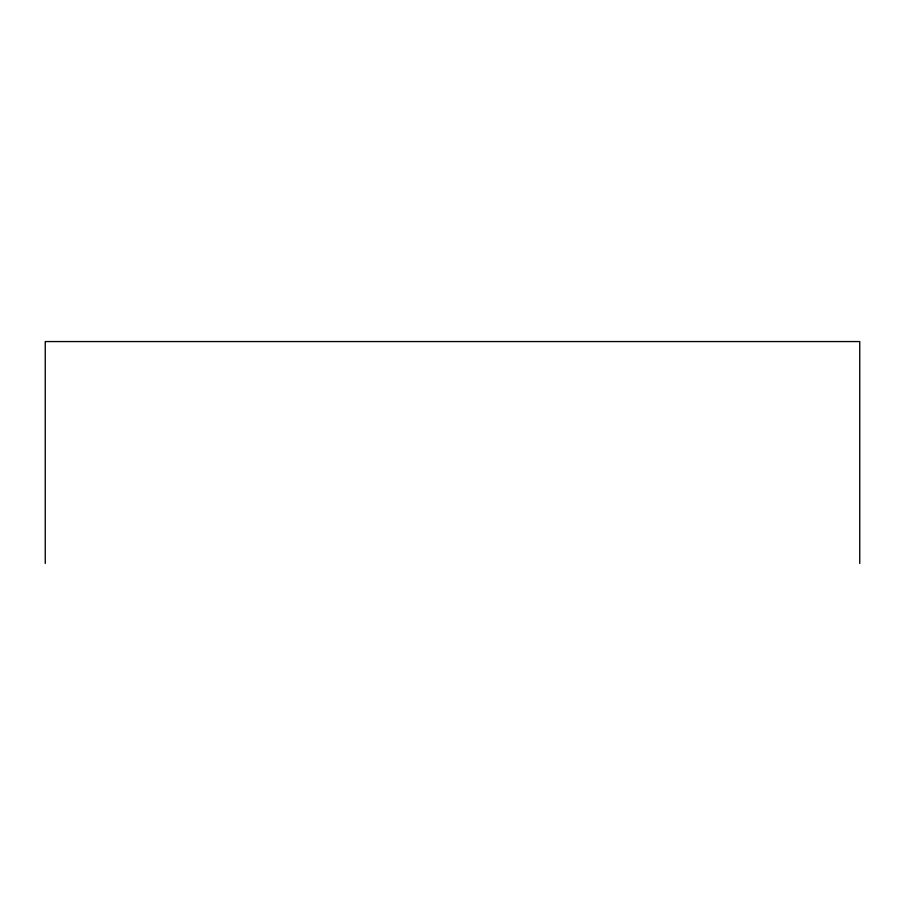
<?xml version="1.0" encoding="UTF-8"?>
<svg xmlns="http://www.w3.org/2000/svg" width="905" height="905" viewBox="0 0 905 905"><rect width="100%" height="100%" fill="white"/><g stroke="black" fill="none" stroke-linecap="round" stroke-linejoin="round"><path stroke-width="1.36" d="M859.75 563.442L859.75 341.558L45.25 341.558L45.25 563.442"/></g></svg>
